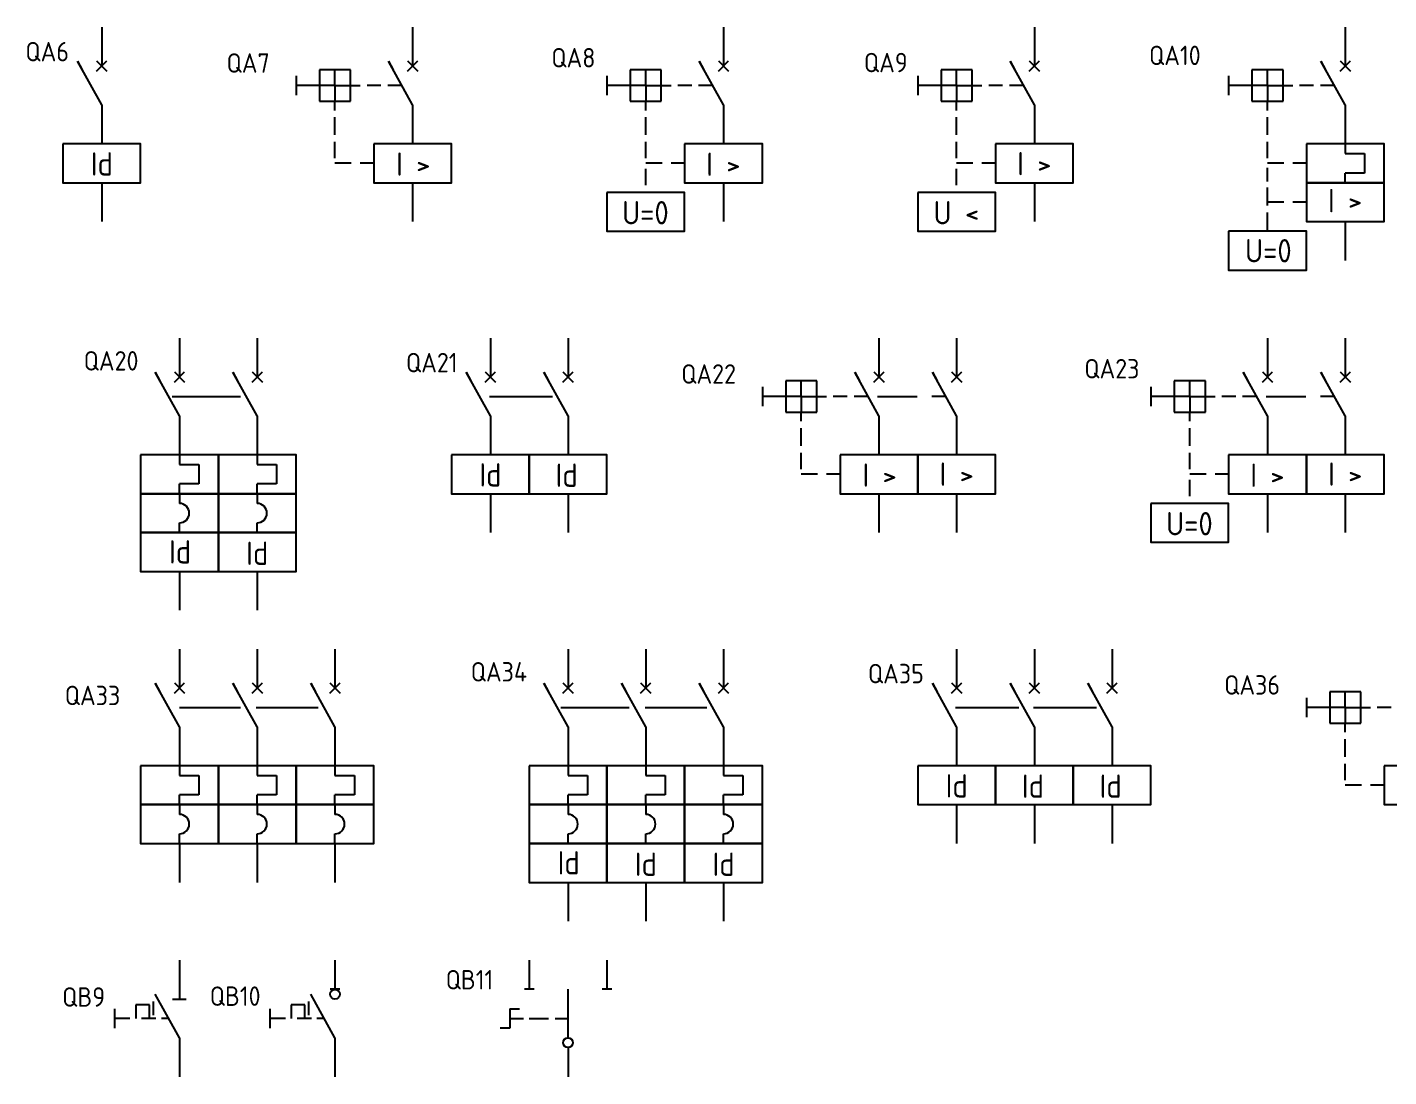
# Model space of a CAD drawing. Header units: millimetres. Extents: x 1746 to 2533, y 1027 to 2108.
# Drawn here: x 1900.4 to 2075.6, y 1852.5 to 1987.5 of the extents above; entities that cross this region are included whole.
import ezdxf
from ezdxf.enums import TextEntityAlignment as Align

# ---------------------------------------------------------------- set-up
doc = ezdxf.new("R2010")
doc.units = ezdxf.units.MM
for name, color, linetype in [('LINK', 7, 'Continuous'), ('MISC', 7, 'Continuous'), ('SYMS', 7, 'Continuous'), ('TAGS', 7, 'Continuous')]:
    doc.layers.add(name, color=color, linetype=linetype)
doc.styles.add('WD_IEC', font='isocp2.shx', dxfattribs={"width": 0.9, "height": 4})

# ---------------------------------------------------------------- blocks, each defined once
blk = doc.blocks.new('VCB11Q17')
for p, q in [((0, 7.5), (0, 2.5)), ((0, -2.5), (-3.12, 3.12)), ((-3.12, 3.12), (-2.52, 2.03)), ((-0.66, 1.84), (0.66, 3.16)), ((-0.66, 3.16), (0.66, 1.84)), ((0, -2.5), (0, -7.5)), ((0, -12.5), (0, -17.5))]:
    blk.add_line(p, q)
blk.add_lwpolyline([(-5, -7.5), (-5, -12.5), (5, -12.5), (5, -7.5)], close=True)
at = {"style": 'WD_IEC'}
for tag, p in [('INST', (-4.22, 9.11)), ('LOC', (-4.22, 6.11)), ('TAG1', (-4.22, 3.11)), ('RATING1', (-5.86, -5.86)), ('DESC1', (-5.86, -8.86)), ('DESC2', (-5.86, -11.86)), ('DESC3', (-5.86, -14.86))]:
    blk.add_attdef(tag, text='', height=2.5, dxfattribs=at).set_placement(p, align=Align.RIGHT)
blk.add_attdef('TERM01', text='', height=2, rotation=90, dxfattribs=at).set_placement((-1, 7.5), align=Align.RIGHT)
at = {"style": 'WD_IEC', "flags": 1}
for tag, p, height in [('X2TERM01', (0, 7.5), 0.32), ('MFG', (2.75, 6.5), 1.5), ('CAT', (2.75, 4), 1.5), ('X4LINK', (-2, 0), 0.32), ('X1LINK', (-0.13, 0), 0.32), ('CONTACT', (-5, -7.5), 1), ('COMMON', (-3.75, -8.75), 1), ('ASSYCODE', (0.69, -13.77), 1), ('FAMILY', (0.69, -15.27), 1), ('X8TERM02', (0, -17.5), 0.32), ('CATDESC', (0.69, -16.77), 1)]:
    blk.add_attdef(tag, p, '', height=height, dxfattribs=at)
at = {"lineweight": 15, "style": 'WD_IEC'}
blk.add_attdef('XREF', text='', height=2.5, dxfattribs=at).set_placement((-5.86, -2.86), align=Align.RIGHT)
at = {"style": 'WD_IEC'}
blk.add_attdef('I', text='', height=3, dxfattribs=at).set_placement((0.01, -11.58), align=Align.CENTER)
blk.add_attdef('TERM02', (-1, -17.5), '', height=2, rotation=90, dxfattribs=at)
blk = doc.blocks.new('VCB11Q29')
for p, q in [((0, 7.5), (0, 2.5)), ((-10, 2), (-12, 2)), ((-12, 2), (-12, -2)), ((-10, 0), (-10, 2)), ((-8, 2), (-10, 2)), ((-8, -2), (-8, 2)), ((0, -2.5), (-3.12, 3.12)), ((-3.12, 3.12), (-2.52, 2.03)), ((-0.66, 1.84), (0.66, 3.16)), ((-0.66, 3.16), (0.66, 1.84)), ((-15, 1.25), (-15, -1.25)), ((-12, 0), (-15, 0)), ((-10, 0), (-12, 0)), ((-10, 0), (-10, -2)), ((-10, 0), (-8, 0)), ((-8, 0), (-6.74, 0)), ((-4.09, 0), (-5.87, 0)), ((-1.39, 0), (-3.2, 0)), ((-12, -2), (-8, -2)), ((-10, -3.19), (-10, -2)), ((0, -2.5), (0, -7.5)), ((-10, -6.36), (-10, -4.08)), ((-10, -9.36), (-10, -7.26)), ((-7.91, -10), (-10, -10)), ((-5, -10), (-6.75, -10)), ((0, -12.5), (0, -17.5))]:
    blk.add_line(p, q)
blk.add_lwpolyline([(-5, -7.5), (-5, -12.5), (5, -12.5), (5, -7.5)], close=True)
at = {"style": 'WD_IEC'}
for tag, p in [('INST', (-18.39, 7.65)), ('LOC', (-18.39, 4.65)), ('TAG1', (-18.39, 1.65)), ('RATING1', (-18.54, -8.56)), ('DESC1', (-18.54, -11.56)), ('DESC2', (-18.54, -14.56)), ('DESC3', (-18.54, -17.56))]:
    blk.add_attdef(tag, text='', height=2.5, dxfattribs=at).set_placement(p, align=Align.RIGHT)
blk.add_attdef('TERM01', text='', height=2, rotation=90, dxfattribs=at).set_placement((-1, 7.5), align=Align.RIGHT)
at = {"style": 'WD_IEC', "flags": 1}
for tag, p, height in [('X2TERM01', (0, 7.5), 0.32), ('MFG', (2.75, 6.5), 1.5), ('CAT', (2.75, 4), 1.5), ('X4LINK', (-15, 0), 0.32), ('X1LINK', (-0.18, 0), 0.32), ('CONTACT', (-5, -7.5), 1), ('COMMON', (-3.75, -8.75), 1), ('ASSYCODE', (0.69, -13.77), 1), ('FAMILY', (0.69, -15.27), 1), ('X8TERM02', (0, -17.5), 0.32), ('CATDESC', (0.69, -16.77), 1)]:
    blk.add_attdef(tag, p, '', height=height, dxfattribs=at)
at = {"lineweight": 15, "style": 'WD_IEC'}
blk.add_attdef('XREF', text='', height=2.5, dxfattribs=at).set_placement((-18.54, -5.56), align=Align.RIGHT)
at = {"style": 'WD_IEC'}
blk.add_attdef('I', text='', height=3, dxfattribs=at).set_placement((0.09, -11.6), align=Align.CENTER)
blk.add_attdef('TERM02', (-1, -17.5), '', height=2, rotation=90, dxfattribs=at)
blk = doc.blocks.new('VCB11Q33')
for p, q in [((0, 7.5), (0, 2.5)), ((-10, 2), (-12, 2)), ((-12, 2), (-12, -2)), ((-10, 0), (-10, 2)), ((-8, 2), (-10, 2)), ((-8, -2), (-8, 2)), ((0, -2.5), (-3.12, 3.12)), ((-3.12, 3.12), (-2.52, 2.03)), ((-0.66, 1.84), (0.66, 3.16)), ((-0.66, 3.16), (0.66, 1.84)), ((-15, 1.25), (-15, -1.25)), ((-12, 0), (-15, 0)), ((-10, 0), (-12, 0)), ((-10, 0), (-10, -2)), ((-10, 0), (-8, 0)), ((-8, 0), (-6.74, 0)), ((-4.09, 0), (-5.87, 0)), ((-1.39, 0), (-3.2, 0)), ((-12, -2), (-8, -2)), ((-10, -3.19), (-10, -2)), ((0, -2.5), (0, -7.5)), ((-10, -6.36), (-10, -4.08)), ((-10, -9.36), (-10, -7.26)), ((-7.91, -10), (-10, -10)), ((-5, -10), (-6.75, -10)), ((-10, -12.83), (-10, -10.73)), ((0, -12.5), (0, -17.5))]:
    blk.add_line(p, q)
for points in [[(-5, -7.5), (-5, -12.5), (5, -12.5), (5, -7.5)], [(-15, -13.75), (-15, -18.75), (-5, -18.75), (-5, -13.75)]]:
    blk.add_lwpolyline(points, close=True)
at = {"style": 'WD_IEC'}
for tag, p in [('INST', (-16.48, 8.33)), ('LOC', (-16.48, 5.33)), ('TAG1', (-16.48, 2.33)), ('RATING1', (-16.75, -8.53)), ('DESC1', (-16.75, -11.53)), ('DESC2', (-16.75, -14.53)), ('DESC3', (-16.75, -17.53))]:
    blk.add_attdef(tag, text='', height=2.5, dxfattribs=at).set_placement(p, align=Align.RIGHT)
blk.add_attdef('TERM01', text='', height=2, rotation=90, dxfattribs=at).set_placement((-1, 7.5), align=Align.RIGHT)
at = {"style": 'WD_IEC', "flags": 1}
for tag, p, height in [('X2TERM01', (0, 7.5), 0.32), ('MFG', (2.75, 6.5), 1.5), ('CAT', (2.75, 4), 1.5), ('X4LINK', (-15, 0), 0.32), ('X1LINK', (-0.16, 0), 0.32), ('CONTACT', (-5, -7.5), 1), ('COMMON', (-3.75, -8.75), 1), ('ASSYCODE', (0.69, -13.77), 1), ('FAMILY', (0.69, -15.27), 1), ('X8TERM02', (0, -17.5), 0.32), ('CATDESC', (0.69, -16.77), 1)]:
    blk.add_attdef(tag, p, '', height=height, dxfattribs=at)
at = {"lineweight": 15, "style": 'WD_IEC'}
blk.add_attdef('XREF', text='', height=2.5, dxfattribs=at).set_placement((-16.75, -5.53), align=Align.RIGHT)
at = {"style": 'WD_IEC'}
for tag, p in [('I', (-0.01, -11.62)), ('U', (-10.05, -17.86))]:
    blk.add_attdef(tag, text='', height=3, dxfattribs=at).set_placement(p, align=Align.CENTER)
blk.add_attdef('TERM02', (-1, -17.5), '', height=2, rotation=90, dxfattribs=at)
blk = doc.blocks.new('VCB11Q37')
for p, q in [((0, 7.5), (0, 2.5)), ((-10, 2), (-12, 2)), ((-12, 2), (-12, -2)), ((-10, 0), (-10, 2)), ((-8, 2), (-10, 2)), ((-8, -2), (-8, 2)), ((0, -2.5), (-3.12, 3.12)), ((-3.12, 3.12), (-2.52, 2.03)), ((-0.66, 1.84), (0.66, 3.16)), ((-0.66, 3.16), (0.66, 1.84)), ((-15, 1.25), (-15, -1.25)), ((-12, 0), (-15, 0)), ((-10, 0), (-12, 0)), ((-10, 0), (-10, -2)), ((-10, 0), (-8, 0)), ((-8, 0), (-6.74, 0)), ((-4.09, 0), (-5.87, 0)), ((-1.39, 0), (-3.2, 0)), ((-12, -2), (-8, -2)), ((-10, -3.19), (-10, -2)), ((0, -2.5), (0, -7.5)), ((-10, -6.36), (-10, -4.08)), ((-10, -9.36), (-10, -7.26)), ((-7.91, -10), (-10, -10)), ((-5, -10), (-6.75, -10)), ((-10, -12.83), (-10, -10.73)), ((0, -12.5), (0, -17.5))]:
    blk.add_line(p, q)
for points in [[(-5, -7.5), (-5, -12.5), (5, -12.5), (5, -7.5)], [(-15, -13.75), (-15, -18.75), (-5, -18.75), (-5, -13.75)]]:
    blk.add_lwpolyline(points, close=True)
at = {"style": 'WD_IEC'}
for tag, p in [('INST', (-16.3, 7.71)), ('LOC', (-16.3, 4.71)), ('TAG1', (-16.3, 1.71)), ('RATING1', (-16.86, -8.82)), ('DESC1', (-16.86, -11.82)), ('DESC2', (-16.86, -14.82)), ('DESC3', (-16.86, -17.82))]:
    blk.add_attdef(tag, text='', height=2.5, dxfattribs=at).set_placement(p, align=Align.RIGHT)
blk.add_attdef('TERM01', text='', height=2, rotation=90, dxfattribs=at).set_placement((-1, 7.5), align=Align.RIGHT)
at = {"style": 'WD_IEC', "flags": 1}
for tag, p, height in [('X2TERM01', (0, 7.5), 0.32), ('MFG', (2.75, 6.5), 1.5), ('CAT', (2.75, 4), 1.5), ('X4LINK', (-15, 0), 0.32), ('X1LINK', (-0.24, 0), 0.32), ('CONTACT', (-5, -7.5), 1), ('COMMON', (-3.75, -8.75), 1), ('ASSYCODE', (0.69, -13.77), 1), ('FAMILY', (0.69, -15.27), 1), ('X8TERM02', (0, -17.5), 0.32), ('CATDESC', (0.69, -16.77), 1)]:
    blk.add_attdef(tag, p, '', height=height, dxfattribs=at)
at = {"lineweight": 15, "style": 'WD_IEC'}
blk.add_attdef('XREF', text='', height=2.5, dxfattribs=at).set_placement((-16.86, -5.82), align=Align.RIGHT)
at = {"style": 'WD_IEC'}
for tag, p in [('I', (0, -11.54)), ('U', (-10.04, -17.86))]:
    blk.add_attdef(tag, text='', height=3, dxfattribs=at).set_placement(p, align=Align.CENTER)
blk.add_attdef('TERM02', (-1, -17.5), '', height=2, rotation=90, dxfattribs=at)
blk = doc.blocks.new('VCB11Q41')
for p, q in [((0, 7.5), (0, 2.5)), ((-10, 2), (-12, 2)), ((-12, 2), (-12, -2)), ((-10, 0), (-10, 2)), ((-8, 2), (-10, 2)), ((-8, -2), (-8, 2)), ((0, -2.5), (-3.12, 3.12)), ((-3.12, 3.12), (-2.52, 2.03)), ((-0.66, 1.84), (0.66, 3.16)), ((-0.66, 3.16), (0.66, 1.84)), ((-15, 1.25), (-15, -1.25)), ((-12, 0), (-15, 0)), ((-10, 0), (-12, 0)), ((-10, 0), (-10, -2)), ((-10, 0), (-8, 0)), ((-8, 0), (-6.74, 0)), ((-4.09, 0), (-5.87, 0)), ((-1.39, 0), (-3.2, 0)), ((-12, -2), (-8, -2)), ((-10, -3.19), (-10, -2)), ((0, -2.5), (0, -7.5)), ((-10, -6.36), (-10, -4.08)), ((-10, -9.36), (-10, -7.26)), ((0, -7.5), (0, -8.75)), ((0, -8.75), (2.5, -8.75)), ((2.5, -8.75), (2.5, -11.25)), ((-7.91, -10), (-10, -10)), ((-5, -10), (-6.75, -10)), ((-10, -12.33), (-10, -10.57)), ((0, -12.5), (0, -11.25)), ((2.5, -11.25), (0, -11.25)), ((-10, -15.43), (-10, -13.11)), ((-7.91, -15), (-10, -15)), ((-5, -15), (-6.75, -15)), ((-10, -18.75), (-10, -16.32)), ((0, -17.5), (0, -22.5))]:
    blk.add_line(p, q)
for points in [[(-5, -7.5), (-5, -12.5), (5, -12.5), (5, -7.5)], [(-5, -12.5), (-5, -17.5), (5, -17.5), (5, -12.5)], [(-15, -18.75), (-15, -23.75), (-5, -23.75), (-5, -18.75)]]:
    blk.add_lwpolyline(points, close=True)
at = {"style": 'WD_IEC'}
for tag, p in [('INST', (-18.6, 8.63)), ('LOC', (-18.6, 5.63)), ('TAG1', (-18.6, 2.63)), ('RATING1', (-18.6, -8.72)), ('DESC1', (-18.6, -11.72)), ('DESC2', (-18.6, -14.72)), ('DESC3', (-18.6, -17.72))]:
    blk.add_attdef(tag, text='', height=2.5, dxfattribs=at).set_placement(p, align=Align.RIGHT)
blk.add_attdef('TERM01', text='', height=2, rotation=90, dxfattribs=at).set_placement((-1, 7.5), align=Align.RIGHT)
at = {"style": 'WD_IEC', "flags": 1}
for tag, p, height in [('X2TERM01', (0, 7.5), 0.32), ('MFG', (2.75, 6.5), 1.5), ('CAT', (2.75, 4), 1.5), ('X4LINK', (-15, 0), 0.32), ('X1LINK', (-0.17, 0), 0.32), ('CONTACT', (-5, -7.5), 1), ('COMMON', (-3.75, -8.75), 1), ('ASSYCODE', (0.69, -18.77), 1), ('FAMILY', (0.69, -20.27), 1), ('CATDESC', (0.69, -21.77), 1), ('X8TERM02', (0, -22.5), 0.32)]:
    blk.add_attdef(tag, p, '', height=height, dxfattribs=at)
at = {"lineweight": 15, "style": 'WD_IEC'}
blk.add_attdef('XREF', text='', height=2.5, dxfattribs=at).set_placement((-18.6, -5.72), align=Align.RIGHT)
at = {"style": 'WD_IEC'}
for tag, p in [('I', (-0.01, -16.3)), ('U', (-9.89, -22.75))]:
    blk.add_attdef(tag, text='', height=3, dxfattribs=at).set_placement(p, align=Align.CENTER)
blk.add_attdef('TERM02', (-1, -22.5), '', height=2, rotation=90, dxfattribs=at)
blk = doc.blocks.new('VCB11Q13')
for p, q in [((0, 7.5), (0, 2.5)), ((0, -2.5), (-3.12, 3.12)), ((-3.12, 3.12), (-2.52, 2.03)), ((-0.66, 1.84), (0.66, 3.16)), ((-0.66, 3.16), (0.66, 1.84)), ((0, -2.5), (0, -7.5)), ((0, -7.5), (0, -8.75)), ((0, -8.75), (2.5, -8.75)), ((2.5, -8.75), (2.5, -11.25)), ((0, -12.5), (0, -11.25)), ((2.5, -11.25), (0, -11.25)), ((0, -12.5), (0, -13.75)), ((0, -17.5), (0, -16.25)), ((0, -22.5), (0, -27.5))]:
    blk.add_line(p, q)
for points in [[(-5, -7.5), (-5, -12.5), (5, -12.5), (5, -7.5)], [(-5, -12.5), (-5, -17.5), (5, -17.5), (5, -12.5)], [(-5, -17.5), (-5, -22.5), (5, -22.5), (5, -17.5)]]:
    blk.add_lwpolyline(points, close=True)
blk.add_arc((0, -15), 1.25, 270, 90)
at = {"style": 'WD_IEC'}
for tag, p in [('INST', (-5.28, 9.34)), ('LOC', (-5.28, 6.34)), ('TAG1', (-5.28, 3.34)), ('RATING1', (-7.18, -9.98)), ('DESC1', (-7.18, -12.98)), ('DESC2', (-7.18, -15.98)), ('DESC3', (-7.18, -18.98))]:
    blk.add_attdef(tag, text='', height=2.5, dxfattribs=at).set_placement(p, align=Align.RIGHT)
blk.add_attdef('TERM01', text='', height=2, rotation=90, dxfattribs=at).set_placement((-1, 7.5), align=Align.RIGHT)
at = {"style": 'WD_IEC', "flags": 1}
for tag, p, height in [('X2TERM01', (0, 7.5), 0.32), ('X4LINK', (-2.31, 0), 0.32), ('X1LINK', (-0.95, 0), 0.32), ('CONTACT', (-5.15, -7.55), 1), ('COMMON', (-3.9, -8.8), 1), ('ASSYCODE', (0.69, -23.77), 1), ('FAMILY', (0.69, -25.27), 1), ('CATDESC', (0.69, -26.77), 1), ('X8TERM02', (0, -27.5), 0.32)]:
    blk.add_attdef(tag, p, '', height=height, dxfattribs=at)
at = {"style": 'WD_IEC', "flags": 9}
for tag, p in [('MFG', (7.81, 5.44)), ('CAT', (7.81, 2.94))]:
    blk.add_attdef(tag, text='', height=1.5, dxfattribs=at).set_placement(p, align=Align.RIGHT)
at = {"lineweight": 15, "style": 'WD_IEC'}
blk.add_attdef('XREF', text='', height=2.5, dxfattribs=at).set_placement((-7.18, -6.98), align=Align.RIGHT)
at = {"style": 'WD_IEC'}
blk.add_attdef('TERM02', (-1, -27.5), '', height=2, rotation=90, dxfattribs=at)
blk.add_attdef('I', text='', height=3, dxfattribs=at).set_placement((0.08, -21.48), align=Align.CENTER)
blk = doc.blocks.new('VCB21Q13')
for p, q in [((0, 7.5), (0, 2.5)), ((0, -2.5), (-3.12, 3.12)), ((-3.12, 3.12), (-2.52, 2.03)), ((-0.66, 1.84), (0.66, 3.16)), ((-0.66, 3.16), (0.66, 1.84)), ((0, -2.5), (0, -7.5)), ((0, -7.5), (0, -8.75)), ((0, -8.75), (2.5, -8.75)), ((2.5, -8.75), (2.5, -11.25)), ((0, -12.5), (0, -11.25)), ((2.5, -11.25), (0, -11.25)), ((0, -12.5), (0, -13.75)), ((0, -17.5), (0, -16.25)), ((0, -22.5), (0, -27.5))]:
    blk.add_line(p, q)
for points in [[(-5, -7.5), (-5, -12.5), (5, -12.5), (5, -7.5)], [(-5, -12.5), (-5, -17.5), (5, -17.5), (5, -12.5)], [(-5, -17.5), (-5, -22.5), (5, -22.5), (5, -17.5)]]:
    blk.add_lwpolyline(points, close=True)
blk.add_arc((0, -15), 1.25, 270, 90)
at = {"style": 'WD_IEC'}
for tag, p in [('INST', (-5.02, 9.77)), ('LOC', (-5.02, 6.77)), ('TAG2', (-5.02, 3.77)), ('DESC1', (-6.85, -12.94)), ('DESC2', (-6.85, -15.94)), ('DESC3', (-6.85, -18.94))]:
    blk.add_attdef(tag, text='', height=2.5, dxfattribs=at).set_placement(p, align=Align.RIGHT)
blk.add_attdef('TERM01', text='', height=2, rotation=90, dxfattribs=at).set_placement((-1, 7.5), align=Align.RIGHT)
at = {"style": 'WD_IEC', "flags": 1}
for tag, p, height in [('X2TERM01', (0, 7.5), 0.32), ('X4LINK', (-2.15, 0), 0.32), ('X1LINK', (-0.08, 0), 0.32), ('CONTACT', (-5.15, -7.55), 1), ('FAMILY', (0.69, -25.27), 1), ('X8TERM02', (0, -27.5), 0.32)]:
    blk.add_attdef(tag, p, '', height=height, dxfattribs=at)
at = {"lineweight": 15, "style": 'WD_IEC'}
blk.add_attdef('XREF', text='', height=2.5, dxfattribs=at).set_placement((-6.85, -6.94), align=Align.RIGHT)
at = {"style": 'WD_IEC', "flags": 1}
blk.add_attdef('RATING1', text='', height=2.5, dxfattribs=at).set_placement((-6.85, -9.94), align=Align.RIGHT)
at = {"style": 'WD_IEC'}
blk.add_attdef('TERM02', (-1, -27.5), '', height=2, rotation=90, dxfattribs=at)
blk.add_attdef('I', text='', height=3, dxfattribs=at).set_placement((0.01, -21.66), align=Align.CENTER)
blk = doc.blocks.new('VCB21Q17')
for p, q in [((0, 7.5), (0, 2.5)), ((0, -2.5), (-3.12, 3.12)), ((-3.12, 3.12), (-2.52, 2.03)), ((-0.66, 1.84), (0.66, 3.16)), ((-0.66, 3.16), (0.66, 1.84)), ((0, -2.5), (0, -7.5)), ((0, -12.5), (0, -17.5))]:
    blk.add_line(p, q)
blk.add_lwpolyline([(-5, -7.5), (-5, -12.5), (5, -12.5), (5, -7.5)], close=True)
at = {"style": 'WD_IEC'}
for tag, p in [('INST', (-4.39, 9.55)), ('LOC', (-4.39, 6.55)), ('TAG2', (-4.39, 3.55)), ('DESC1', (-6.42, -7.3)), ('DESC2', (-6.42, -10.3)), ('DESC3', (-6.42, -13.3))]:
    blk.add_attdef(tag, text='', height=2.5, dxfattribs=at).set_placement(p, align=Align.RIGHT)
blk.add_attdef('TERM01', text='', height=2, rotation=90, dxfattribs=at).set_placement((-1, 7.5), align=Align.RIGHT)
at = {"style": 'WD_IEC', "flags": 1}
for tag, p, height in [('X2TERM01', (0, 7.5), 0.32), ('X4LINK', (-2, 0), 0.32), ('X1LINK', (-0.12, 0), 0.32), ('CONTACT', (-5, -7.5), 1), ('FAMILY', (0.69, -15.27), 1), ('X8TERM02', (0, -17.5), 0.32)]:
    blk.add_attdef(tag, p, '', height=height, dxfattribs=at)
at = {"lineweight": 15, "style": 'WD_IEC'}
blk.add_attdef('XREF', text='', height=2.5, dxfattribs=at).set_placement((-6.42, -1.3), align=Align.RIGHT)
at = {"style": 'WD_IEC', "flags": 1}
blk.add_attdef('RATING1', text='', height=2.5, dxfattribs=at).set_placement((-6.42, -4.3), align=Align.RIGHT)
at = {"style": 'WD_IEC'}
blk.add_attdef('I', text='', height=3, dxfattribs=at).set_placement((-0.18, -11.62), align=Align.CENTER)
blk.add_attdef('TERM02', (-1, -17.5), '', height=2, rotation=90, dxfattribs=at)
blk = doc.blocks.new('VCB21Q29')
for p, q in [((0, 7.5), (0, 2.5)), ((0, -2.5), (-3.12, 3.12)), ((-3.12, 3.12), (-2.52, 2.03)), ((-0.66, 1.84), (0.66, 3.16)), ((-0.66, 3.16), (0.66, 1.84)), ((-1.39, 0), (-3.2, 0)), ((0, -2.5), (0, -7.5)), ((0, -12.5), (0, -17.5))]:
    blk.add_line(p, q)
blk.add_lwpolyline([(-5, -7.5), (-5, -12.5), (5, -12.5), (5, -7.5)], close=True)
at = {"style": 'WD_IEC'}
for tag, p in [('INST', (-6.46, 7.92)), ('LOC', (-6.46, 4.92)), ('TAG2', (-6.46, 1.92)), ('DESC1', (-6.69, -11.47)), ('DESC2', (-6.69, -14.47)), ('DESC3', (-6.69, -17.47))]:
    blk.add_attdef(tag, text='', height=2.5, dxfattribs=at).set_placement(p, align=Align.RIGHT)
blk.add_attdef('TERM01', text='', height=2, rotation=90, dxfattribs=at).set_placement((-1, 7.5), align=Align.RIGHT)
at = {"style": 'WD_IEC', "flags": 1}
for tag, p, height in [('X2TERM01', (0, 7.5), 0.32), ('X4LINK', (-5.06, 0), 0.32), ('X1LINK', (-0.11, 0), 0.32), ('CONTACT', (-5, -7.5), 1), ('FAMILY', (0.69, -15.27), 1), ('X8TERM02', (0, -17.5), 0.32)]:
    blk.add_attdef(tag, p, '', height=height, dxfattribs=at)
at = {"lineweight": 15, "style": 'WD_IEC'}
blk.add_attdef('XREF', text='', height=2.5, dxfattribs=at).set_placement((-6.69, -5.47), align=Align.RIGHT)
at = {"style": 'WD_IEC', "flags": 1}
blk.add_attdef('RATING1', text='', height=2.5, dxfattribs=at).set_placement((-6.69, -8.47), align=Align.RIGHT)
at = {"style": 'WD_IEC'}
blk.add_attdef('I', text='', height=3, dxfattribs=at).set_placement((0.01, -11.48), align=Align.CENTER)
blk.add_attdef('TERM02', (-1, -17.5), '', height=2, rotation=90, dxfattribs=at)
blk = doc.blocks.new('VCB21Q33')
for p, q in [((0, 7.5), (0, 2.5)), ((0, -2.5), (-3.12, 3.12)), ((-3.12, 3.12), (-2.52, 2.03)), ((-0.66, 1.84), (0.66, 3.16)), ((-0.66, 3.16), (0.66, 1.84)), ((-1.39, 0), (-3.2, 0)), ((0, -2.5), (0, -7.5)), ((0, -12.5), (0, -17.5))]:
    blk.add_line(p, q)
blk.add_lwpolyline([(-5, -7.5), (-5, -12.5), (5, -12.5), (5, -7.5)], close=True)
at = {"style": 'WD_IEC'}
for tag, p in [('INST', (-6.46, 7.92)), ('LOC', (-6.46, 4.92)), ('TAG2', (-6.46, 1.92)), ('DESC1', (-6.69, -11.47)), ('DESC2', (-6.69, -14.47)), ('DESC3', (-6.69, -17.47))]:
    blk.add_attdef(tag, text='', height=2.5, dxfattribs=at).set_placement(p, align=Align.RIGHT)
blk.add_attdef('TERM01', text='', height=2, rotation=90, dxfattribs=at).set_placement((-1, 7.5), align=Align.RIGHT)
at = {"style": 'WD_IEC', "flags": 1}
for tag, p, height in [('X2TERM01', (0, 7.5), 0.32), ('X4LINK', (-5.06, 0), 0.32), ('X1LINK', (-0.11, 0), 0.32), ('CONTACT', (-5, -7.5), 1), ('FAMILY', (0.69, -15.27), 1), ('X8TERM02', (0, -17.5), 0.32)]:
    blk.add_attdef(tag, p, '', height=height, dxfattribs=at)
at = {"lineweight": 15, "style": 'WD_IEC'}
blk.add_attdef('XREF', text='', height=2.5, dxfattribs=at).set_placement((-6.69, -5.47), align=Align.RIGHT)
at = {"style": 'WD_IEC', "flags": 1}
blk.add_attdef('RATING1', text='', height=2.5, dxfattribs=at).set_placement((-6.69, -8.47), align=Align.RIGHT)
at = {"style": 'WD_IEC'}
blk.add_attdef('I', text='', height=3, dxfattribs=at).set_placement((0.01, -11.48), align=Align.CENTER)
blk.add_attdef('TERM02', (-1, -17.5), '', height=2, rotation=90, dxfattribs=at)
blk = doc.blocks.new('VCB11Q9')
for p, q in [((0, 7.5), (0, 2.5)), ((0, -2.5), (-3.12, 3.12)), ((-3.12, 3.12), (-2.52, 2.03)), ((-0.66, 1.84), (0.66, 3.16)), ((-0.66, 3.16), (0.66, 1.84)), ((0, -2.5), (0, -7.5)), ((0, -7.5), (0, -8.75)), ((0, -8.75), (2.5, -8.75)), ((2.5, -8.75), (2.5, -11.25)), ((0, -12.5), (0, -11.25)), ((2.5, -11.25), (0, -11.25)), ((0, -12.5), (0, -13.75)), ((0, -17.5), (0, -16.25)), ((0, -17.5), (0, -22.5))]:
    blk.add_line(p, q)
for points in [[(-5, -7.5), (-5, -12.5), (5, -12.5), (5, -7.5)], [(-5, -12.5), (-5, -17.5), (5, -17.5), (5, -12.5)]]:
    blk.add_lwpolyline(points, close=True)
blk.add_arc((0, -15), 1.25, 270, 90)
at = {"style": 'WD_IEC'}
for tag, p in [('INST', (-7.62, 6.3)), ('LOC', (-7.62, 3.3)), ('TAG1', (-7.62, 0.3)), ('RATING1', (-7.62, -2.7)), ('DESC1', (-7.62, -15.05)), ('DESC2', (-7.62, -18.05)), ('DESC3', (-7.62, -21.05))]:
    blk.add_attdef(tag, text='', height=2.5, dxfattribs=at).set_placement(p, align=Align.RIGHT)
blk.add_attdef('TERM01', text='', height=2, rotation=90, dxfattribs=at).set_placement((-1, 7.5), align=Align.RIGHT)
at = {"style": 'WD_IEC', "flags": 1}
for tag, p, height in [('X2TERM01', (0, 7.5), 0.32), ('X4LINK', (-2.15, 0), 0.32), ('X1LINK', (0.02, 0), 0.32), ('CONTACT', (-5.15, -7.55), 1), ('COMMON', (-3.9, -8.8), 1), ('ASSYCODE', (0.69, -18.77), 1), ('FAMILY', (0.69, -20.27), 1), ('CATDESC', (0.69, -21.77), 1), ('X8TERM02', (0, -22.5), 0.32)]:
    blk.add_attdef(tag, p, '', height=height, dxfattribs=at)
at = {"style": 'WD_IEC', "flags": 9}
for tag, p in [('MFG', (7.81, 5.44)), ('CAT', (7.81, 2.94))]:
    blk.add_attdef(tag, text='', height=1.5, dxfattribs=at).set_placement(p, align=Align.RIGHT)
at = {"lineweight": 15, "style": 'WD_IEC'}
blk.add_attdef('XREF', text='', height=2.5, dxfattribs=at).set_placement((-7.62, -12.05), align=Align.RIGHT)
at = {"style": 'WD_IEC'}
blk.add_attdef('TERM02', (-1, -22.5), '', height=2, rotation=90, dxfattribs=at)
blk = doc.blocks.new('VCB21Q9')
for p, q in [((0, 7.5), (0, 2.5)), ((0, -2.5), (-3.12, 3.12)), ((-3.12, 3.12), (-2.52, 2.03)), ((-0.66, 1.84), (0.66, 3.16)), ((-0.66, 3.16), (0.66, 1.84)), ((0, -2.5), (0, -7.5)), ((0, -7.5), (0, -8.75)), ((0, -8.75), (2.5, -8.75)), ((2.5, -8.75), (2.5, -11.25)), ((0, -12.5), (0, -11.25)), ((2.5, -11.25), (0, -11.25)), ((0, -12.5), (0, -13.75)), ((0, -17.5), (0, -16.25)), ((0, -17.5), (0, -22.5))]:
    blk.add_line(p, q)
for points in [[(-5, -7.5), (-5, -12.5), (5, -12.5), (5, -7.5)], [(-5, -12.5), (-5, -17.5), (5, -17.5), (5, -12.5)]]:
    blk.add_lwpolyline(points, close=True)
blk.add_arc((0, -15), 1.25, 270, 90)
at = {"style": 'WD_IEC'}
for tag, p in [('INST', (-5.27, 9.9)), ('LOC', (-5.27, 6.9)), ('TAG2', (-5.27, 3.9)), ('DESC1', (-8.42, -12.55)), ('DESC2', (-8.42, -15.55)), ('DESC3', (-8.42, -18.55))]:
    blk.add_attdef(tag, text='', height=2.5, dxfattribs=at).set_placement(p, align=Align.RIGHT)
blk.add_attdef('TERM01', text='', height=2, rotation=90, dxfattribs=at).set_placement((-1, 7.5), align=Align.RIGHT)
at = {"style": 'WD_IEC', "flags": 1}
for tag, p, height in [('X2TERM01', (0, 7.5), 0.32), ('X4LINK', (-2.15, 0), 0.32), ('X1LINK', (-0.13, 0), 0.32), ('CONTACT', (-5.15, -7.55), 1), ('FAMILY', (0.69, -20.27), 1), ('X8TERM02', (0, -22.5), 0.32)]:
    blk.add_attdef(tag, p, '', height=height, dxfattribs=at)
at = {"lineweight": 15, "style": 'WD_IEC'}
blk.add_attdef('XREF', text='', height=2.5, dxfattribs=at).set_placement((-8.42, -6.55), align=Align.RIGHT)
at = {"style": 'WD_IEC', "flags": 1}
blk.add_attdef('RATING1', text='', height=2.5, dxfattribs=at).set_placement((-8.42, -9.55), align=Align.RIGHT)
at = {"style": 'WD_IEC'}
blk.add_attdef('TERM02', (-1, -22.5), '', height=2, rotation=90, dxfattribs=at)
blk = doc.blocks.new('VDS11Q73')
for p, q in [((0, 7.5), (0, 2.5)), ((-3.4, 2.19), (-3.4, 0.44)), ((0, -2.5), (-3.12, 3.12)), ((-0.88, 2.5), (0.88, 2.5)), ((-8.38, 1.25), (-8.38, -1.25)), ((-6.37, 0), (-8.38, 0)), ((-3.88, 1.75), (-5.63, 1.75)), ((-5.63, 1.75), (-5.63, 0)), ((-3.03, 0), (-4.87, 0)), ((-3.88, 0), (-3.88, 1.75)), ((-1.41, 0), (-2.32, 0)), ((0, -2.5), (0, -7.5))]:
    blk.add_line(p, q)
at = {"style": 'WD_IEC'}
for tag, p in [('INST', (-9.57, 9.43)), ('LOC', (-9.57, 5.93)), ('TAG1', (-9.57, 1.51)), ('RATING1', (-9.57, -6.66)), ('DESC1', (-9.57, -14.66)), ('DESC2', (-9.57, -18.16)), ('DESC3', (-9.57, -21.66))]:
    blk.add_attdef(tag, text='', height=2.5, dxfattribs=at).set_placement(p, align=Align.RIGHT)
blk.add_attdef('TERM01', text='', height=2, rotation=90, dxfattribs=at).set_placement((-1, 7.5), align=Align.RIGHT)
at = {"style": 'WD_IEC', "flags": 1}
for tag, p, height in [('X2TERM01', (0, 7.5), 0.32), ('MFG', (2.75, 6.5), 1.5), ('CAT', (2.75, 4), 1.5), ('X4LINK', (-10, 0), 0.32), ('X1LINK', (0, 0), 0.32), ('X8TERM02', (0, -7.5), 0.32), ('ASSYCODE', (1, -9), 1), ('FAMILY', (1, -10.5), 1), ('CATDESC', (1, -12), 1), ('CONTACT', (1, -13.5), 1), ('COMMON', (2.25, -14.75), 1)]:
    blk.add_attdef(tag, p, '', height=height, dxfattribs=at)
at = {"style": 'WD_IEC'}
blk.add_attdef('TERM02', (-1, -7.5), '', height=2, rotation=90, dxfattribs=at)
at = {"lineweight": 15, "style": 'WD_IEC'}
blk.add_attdef('XREF', text='', height=2.5, dxfattribs=at).set_placement((-9.57, -10.66), align=Align.RIGHT)
blk = doc.blocks.new('VDS11Q77')
for p, q in [((0, 7.5), (0, 3.75)), ((0.62, 3.75), (-0.63, 3.75)), ((-3.4, 2.19), (-3.4, 0.44)), ((0, -2.5), (-3.12, 3.12)), ((-8.38, 1.25), (-8.38, -1.25)), ((-6.37, 0), (-8.38, 0)), ((-3.88, 1.75), (-5.63, 1.75)), ((-5.63, 1.75), (-5.63, 0)), ((-3.03, 0), (-4.87, 0)), ((-3.88, 0), (-3.88, 1.75)), ((-1.41, 0), (-2.32, 0)), ((0, -2.5), (0, -7.5))]:
    blk.add_line(p, q)
blk.add_circle((0, 3.12), 0.625)
at = {"style": 'WD_IEC'}
for tag, p in [('INST', (-9.57, 9.54)), ('LOC', (-9.57, 6.04)), ('TAG1', (-9.57, 1.62)), ('RATING1', (-9.57, -6.66)), ('DESC1', (-9.57, -14.66)), ('DESC2', (-9.57, -18.16)), ('DESC3', (-9.57, -21.66))]:
    blk.add_attdef(tag, text='', height=2.5, dxfattribs=at).set_placement(p, align=Align.RIGHT)
blk.add_attdef('TERM01', text='', height=2, rotation=90, dxfattribs=at).set_placement((-1, 7.5), align=Align.RIGHT)
at = {"style": 'WD_IEC', "flags": 1}
for tag, p, height in [('X2TERM01', (0, 7.5), 0.32), ('MFG', (2.75, 6.5), 1.5), ('CAT', (2.75, 4), 1.5), ('X4LINK', (-10, 0), 0.32), ('X1LINK', (0, 0), 0.32), ('X8TERM02', (0, -7.5), 0.32), ('ASSYCODE', (1, -9), 1), ('FAMILY', (1, -10.5), 1), ('CATDESC', (1, -12), 1), ('CONTACT', (1, -13.5), 1), ('COMMON', (2.25, -14.75), 1)]:
    blk.add_attdef(tag, p, '', height=height, dxfattribs=at)
at = {"style": 'WD_IEC'}
blk.add_attdef('TERM02', (-1, -7.5), '', height=2, rotation=90, dxfattribs=at)
at = {"lineweight": 15, "style": 'WD_IEC'}
blk.add_attdef('XREF', text='', height=2.5, dxfattribs=at).set_placement((-9.57, -10.66), align=Align.RIGHT)
blk = doc.blocks.new('VDS11Q89')
for p, q in [((-5, 7.5), (-5, 3.75)), ((5, 7.5), (5, 3.75)), ((-4.38, 3.75), (-5.62, 3.75)), ((0, -2.5), (0, 3.75)), ((5.62, 3.75), (4.38, 3.75)), ((-7.5, 1.25), (-7.5, -1.25)), ((-7.5, 1.25), (-6.25, 1.25)), ((-5, 0), (-2.51, 0)), ((-1.65, 0), (0, 0)), ((-7.5, -1.25), (-8.75, -1.25)), ((-7.5, 0), (-5.75, 0)), ((0, -3.75), (0, -7.5))]:
    blk.add_line(p, q)
blk.add_circle((0, -3.12), 0.625)
at = {"style": 'WD_IEC'}
for tag, p in [('INST', (-9.63, 9.73)), ('LOC', (-9.63, 6.73)), ('TAG1', (-9.63, 3.73)), ('RATING1', (-9.63, -6.35)), ('DESC1', (-9.63, -12.35)), ('DESC2', (-9.63, -15.35)), ('DESC3', (-9.63, -18.35))]:
    blk.add_attdef(tag, text='', height=2.5, dxfattribs=at).set_placement(p, align=Align.RIGHT)
for tag, p in [('TERM02', (-6, 7.5)), ('TERM03', (4, 7.5))]:
    blk.add_attdef(tag, text='', height=2, rotation=90, dxfattribs=at).set_placement(p, align=Align.RIGHT)
at = {"style": 'WD_IEC', "flags": 1}
for tag, p, height in [('X2TERM02', (-5, 7.5), 0.32), ('X2TERM03', (5, 7.5), 0.32), ('MFG', (7.33, 6.5), 1.5), ('CAT', (7.33, 4), 1.5), ('X4LINK', (-9.18, 0), 0.32), ('X1LINK', (0.97, 0), 0.32), ('X8TERM01', (0, -7.5), 0.32), ('ASSYCODE', (1, -9), 1), ('FAMILY', (1, -10.5), 1), ('CATDESC', (1, -12), 1), ('CONTACT', (1, -13.5), 1)]:
    blk.add_attdef(tag, p, '', height=height, dxfattribs=at)
at = {"style": 'WD_IEC'}
blk.add_attdef('TERM01', (-1, -7.5), '', height=2, rotation=90, dxfattribs=at)
at = {"lineweight": 15, "style": 'WD_IEC'}
blk.add_attdef('XREF', text='', height=2.5, dxfattribs=at).set_placement((-9.63, -9.35), align=Align.RIGHT)

msp = doc.modelspace()

# ---------------------------------------------------------------- linework, layer by layer
at = {"layer": 'LINK'}
for points in [[(1919.05, 1940), (1927.85, 1940)], [(1959.87, 1940), (1968, 1940)], [(2009.82, 1940), (2014.94, 1940)], [(2059.84, 1940), (2064.94, 1940)], [(1920.02, 1900), (1927.85, 1900)], [(1929.87, 1900), (1937.85, 1900)], [(1969.05, 1900), (1977.85, 1900)], [(1979.92, 1900), (1987.85, 1900)], [(2019.87, 1900), (2028, 1900)], [(2029.88, 1900), (2038, 1900)]]:
    msp.add_lwpolyline(points, dxfattribs=at)

# ---------------------------------------------------------------- block references
at = {"layer": 'SYMS'}
ref = msp.add_blockref('VCB11Q17', (1910, 1980), dxfattribs=at)
ref.add_attrib('I', 'Id', dxfattribs={"layer": 'MISC', "height": 3, "style": 'WD_IEC'}).set_placement((1910.01, 1968.42), align=Align.CENTER)
ref.add_attrib('TAG1', 'QA6', dxfattribs={"layer": 'TAGS', "height": 2.5, "style": 'WD_IEC'}).set_placement((1905.78, 1983.11), align=Align.RIGHT)
ref = msp.add_blockref('VCB11Q29', (1950, 1980), dxfattribs=at)
ref.add_attrib('I', 'I >', dxfattribs={"layer": 'MISC', "height": 3, "style": 'WD_IEC'}).set_placement((1950.09, 1968.4), align=Align.CENTER)
ref.add_attrib('TAG1', 'QA7', dxfattribs={"layer": 'TAGS', "height": 2.5, "style": 'WD_IEC'}).set_placement((1931.61, 1981.65), align=Align.RIGHT)
ref = msp.add_blockref('VCB11Q33', (1990, 1980), dxfattribs=at)
ref.add_attrib('I', 'I >', dxfattribs={"layer": 'MISC', "height": 3, "style": 'WD_IEC'}).set_placement((1989.99, 1968.38), align=Align.CENTER)
ref.add_attrib('U', 'U=0', dxfattribs={"layer": 'MISC', "height": 3, "style": 'WD_IEC'}).set_placement((1979.95, 1962.14), align=Align.CENTER)
ref.add_attrib('TAG1', 'QA8', dxfattribs={"layer": 'TAGS', "height": 2.5, "style": 'WD_IEC'}).set_placement((1973.52, 1982.33), align=Align.RIGHT)
ref = msp.add_blockref('VCB11Q37', (2030, 1980), dxfattribs=at)
ref.add_attrib('I', 'I >', dxfattribs={"layer": 'MISC', "height": 3, "style": 'WD_IEC'}).set_placement((2030, 1968.46), align=Align.CENTER)
ref.add_attrib('U', 'U <', dxfattribs={"layer": 'MISC', "height": 3, "style": 'WD_IEC'}).set_placement((2019.96, 1962.14), align=Align.CENTER)
ref.add_attrib('TAG1', 'QA9', dxfattribs={"layer": 'TAGS', "height": 2.5, "style": 'WD_IEC'}).set_placement((2013.7, 1981.71), align=Align.RIGHT)
ref = msp.add_blockref('VCB11Q41', (2070, 1980), dxfattribs=at)
ref.add_attrib('U', 'U=0', dxfattribs={"layer": 'MISC', "height": 3, "style": 'WD_IEC'}).set_placement((2060.11, 1957.25), align=Align.CENTER)
ref.add_attrib('TAG1', 'QA10', dxfattribs={"layer": 'TAGS', "height": 2.5, "style": 'WD_IEC'}).set_placement((2051.4, 1982.63), align=Align.RIGHT)
ref.add_attrib('I', 'I >', dxfattribs={"layer": 'MISC', "height": 3, "style": 'WD_IEC'}).set_placement((2069.99, 1963.7), align=Align.CENTER)
ref = msp.add_blockref('VCB11Q13', (1920, 1940), dxfattribs=at)
ref.add_attrib('I', 'Id', dxfattribs={"layer": 'MISC', "height": 3, "style": 'WD_IEC'}).set_placement((1920.08, 1918.52), align=Align.CENTER)
ref.add_attrib('TAG1', 'QA20', dxfattribs={"layer": 'TAGS', "height": 2.5, "style": 'WD_IEC'}).set_placement((1914.72, 1943.34), align=Align.RIGHT)
ref = msp.add_blockref('VCB21Q13', (1930, 1940), dxfattribs=at)
ref.add_attrib('I', 'Id', dxfattribs={"layer": 'MISC', "height": 3, "style": 'WD_IEC'}).set_placement((1930.01, 1918.34), align=Align.CENTER)
ref = msp.add_blockref('VCB11Q17', (1960, 1940), dxfattribs=at)
ref.add_attrib('I', 'Id', dxfattribs={"layer": 'MISC', "height": 3, "style": 'WD_IEC'}).set_placement((1960.01, 1928.42), align=Align.CENTER)
ref.add_attrib('TAG1', 'QA21', dxfattribs={"layer": 'TAGS', "height": 2.5, "style": 'WD_IEC'}).set_placement((1955.78, 1943.11), align=Align.RIGHT)
ref = msp.add_blockref('VCB21Q17', (1970, 1940), dxfattribs=at)
ref.add_attrib('I', 'Id', dxfattribs={"layer": 'MISC', "height": 3, "style": 'WD_IEC'}).set_placement((1969.82, 1928.38), align=Align.CENTER)
ref = msp.add_blockref('VCB11Q29', (2010, 1940), dxfattribs=at)
ref.add_attrib('I', 'I >', dxfattribs={"layer": 'MISC', "height": 3, "style": 'WD_IEC'}).set_placement((2010.09, 1928.4), align=Align.CENTER)
ref.add_attrib('TAG1', 'QA22', dxfattribs={"layer": 'TAGS', "height": 2.5, "style": 'WD_IEC'}).set_placement((1991.61, 1941.65), align=Align.RIGHT)
ref = msp.add_blockref('VCB21Q29', (2020, 1940), dxfattribs=at)
ref.add_attrib('I', 'I >', dxfattribs={"layer": 'MISC', "height": 3, "style": 'WD_IEC'}).set_placement((2020.01, 1928.52), align=Align.CENTER)
ref = msp.add_blockref('VCB11Q33', (2060, 1940), dxfattribs=at)
ref.add_attrib('I', 'I >', dxfattribs={"layer": 'MISC', "height": 3, "style": 'WD_IEC'}).set_placement((2059.99, 1928.38), align=Align.CENTER)
ref.add_attrib('U', 'U=0', dxfattribs={"layer": 'MISC', "height": 3, "style": 'WD_IEC'}).set_placement((2049.95, 1922.14), align=Align.CENTER)
ref.add_attrib('TAG1', 'QA23', dxfattribs={"layer": 'TAGS', "height": 2.5, "style": 'WD_IEC'}).set_placement((2043.52, 1942.33), align=Align.RIGHT)
ref = msp.add_blockref('VCB21Q33', (2070, 1940), dxfattribs=at)
ref.add_attrib('I', 'I >', dxfattribs={"layer": 'MISC', "height": 3, "style": 'WD_IEC'}).set_placement((2070.01, 1928.52), align=Align.CENTER)
ref = msp.add_blockref('VCB11Q9', (1920, 1900), dxfattribs=at)
ref.add_attrib('TAG1', 'QA33', dxfattribs={"layer": 'TAGS', "height": 2.5, "style": 'WD_IEC'}).set_placement((1912.38, 1900.3), align=Align.RIGHT)
for p in [(1930, 1900), (1940, 1900)]:
    msp.add_blockref('VCB21Q9', p, dxfattribs=at)
ref = msp.add_blockref('VCB11Q13', (1970, 1900), dxfattribs=at)
ref.add_attrib('I', 'Id', dxfattribs={"layer": 'MISC', "height": 3, "style": 'WD_IEC'}).set_placement((1970.08, 1878.52), align=Align.CENTER)
ref.add_attrib('TAG1', 'QA34', dxfattribs={"layer": 'TAGS', "height": 2.5, "style": 'WD_IEC'}).set_placement((1964.72, 1903.34), align=Align.RIGHT)
ref = msp.add_blockref('VCB21Q13', (1980, 1900), dxfattribs=at)
ref.add_attrib('I', 'Id', dxfattribs={"layer": 'MISC', "height": 3, "style": 'WD_IEC'}).set_placement((1980.01, 1878.34), align=Align.CENTER)
ref = msp.add_blockref('VCB21Q13', (1990, 1900), dxfattribs=at)
ref.add_attrib('I', 'Id', dxfattribs={"layer": 'MISC', "height": 3, "style": 'WD_IEC'}).set_placement((1990.01, 1878.34), align=Align.CENTER)
ref = msp.add_blockref('VCB11Q17', (2020, 1900), dxfattribs=at)
ref.add_attrib('I', 'Id', dxfattribs={"layer": 'MISC', "height": 3, "style": 'WD_IEC'}).set_placement((2020.01, 1888.42), align=Align.CENTER)
ref.add_attrib('TAG1', 'QA35', dxfattribs={"layer": 'TAGS', "height": 2.5, "style": 'WD_IEC'}).set_placement((2015.78, 1903.11), align=Align.RIGHT)
ref = msp.add_blockref('VCB21Q17', (2030, 1900), dxfattribs=at)
ref.add_attrib('I', 'Id', dxfattribs={"layer": 'MISC', "height": 3, "style": 'WD_IEC'}).set_placement((2029.82, 1888.38), align=Align.CENTER)
ref = msp.add_blockref('VCB21Q17', (2040, 1900), dxfattribs=at)
ref.add_attrib('I', 'Id', dxfattribs={"layer": 'MISC', "height": 3, "style": 'WD_IEC'}).set_placement((2039.82, 1888.38), align=Align.CENTER)
ref = msp.add_blockref('VCB11Q29', (2080, 1900), dxfattribs=at)
ref.add_attrib('I', 'I >', dxfattribs={"layer": 'MISC', "height": 3, "style": 'WD_IEC'}).set_placement((2080.09, 1888.4), align=Align.CENTER)
ref.add_attrib('TAG1', 'QA36', dxfattribs={"layer": 'TAGS', "height": 2.5, "style": 'WD_IEC'}).set_placement((2061.61, 1901.65), align=Align.RIGHT)
ref = msp.add_blockref('VDS11Q73', (1920, 1860), dxfattribs=at)
ref.add_attrib('TAG1', 'QB9', dxfattribs={"layer": 'TAGS', "height": 2.5, "style": 'WD_IEC'}).set_placement((1910.43, 1861.51), align=Align.RIGHT)
ref = msp.add_blockref('VDS11Q77', (1940, 1860), dxfattribs=at)
ref.add_attrib('TAG1', 'QB10', dxfattribs={"layer": 'TAGS', "height": 2.5, "style": 'WD_IEC'}).set_placement((1930.43, 1861.62), align=Align.RIGHT)
ref = msp.add_blockref('VDS11Q89', (1970, 1860), dxfattribs=at)
ref.add_attrib('TAG1', 'QB11', dxfattribs={"layer": 'TAGS', "height": 2.5, "style": 'WD_IEC'}).set_placement((1960.37, 1863.73), align=Align.RIGHT)

doc.saveas('drawing.dxf')
